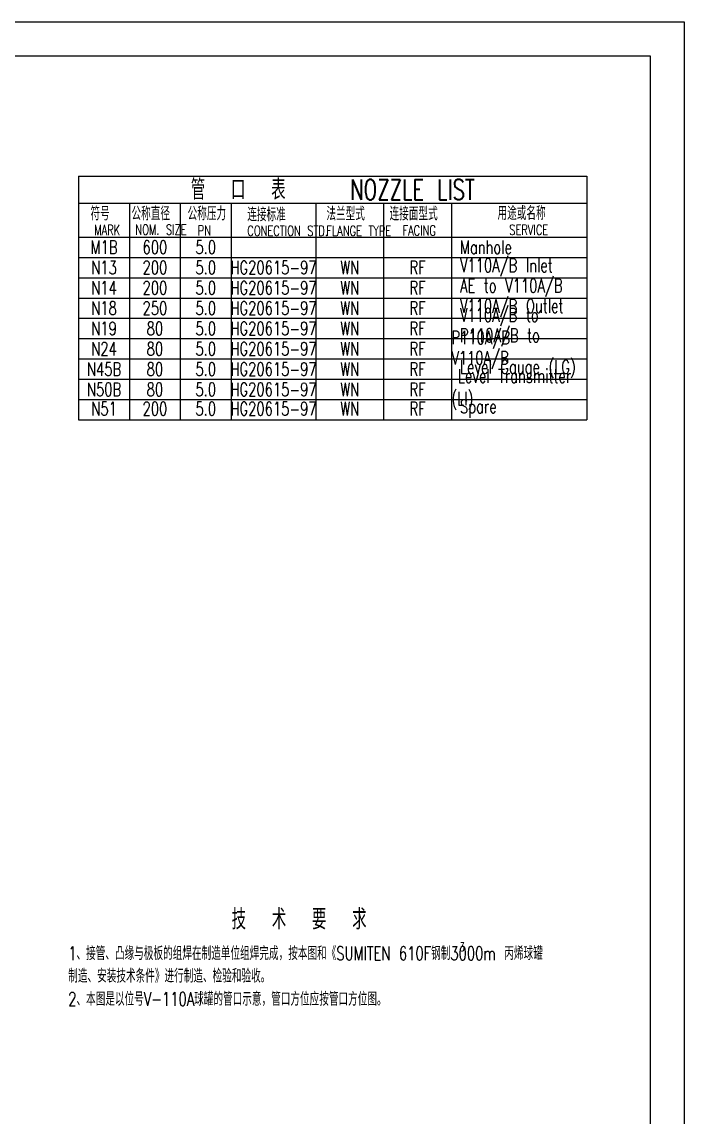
# Model space of a CAD drawing. Extents: x 14295 to 55529, y 90 to 48558.
# Drawn here: x 54328.6 to 54524, y 38811.7 to 39135.1 of the extents above; entities that cross this region are included whole.
import ezdxf

# ---------------------------------------------------------------- set-up
doc = ezdxf.new("R2010")
doc.units = 0
doc.header["$MEASUREMENT"] = 0
doc.layers.add('图层1', color=7, linetype='CONTINUOUS')
doc.layers.add('图层2', color=1, linetype='CONTINUOUS')
doc.styles.add('文字', font='txt.shx', dxfattribs={"width": 0.71, "bigfont": 'hzfs.shx'})

msp = doc.modelspace()

# ---------------------------------------------------------------- linework, layer by layer
at = {"layer": '图层1'}
for p, q in [((53707.983, 39125.053), (54513.983, 39125.053)), ((54513.983, 39125.053), (54513.983, 38551.053)), ((54345.313, 39089.538), (54495.313, 39089.538)), ((54345.313, 39089.538), (54345.313, 39017.538)), ((54495.313, 39089.538), (54495.313, 39071.538)), ((54345.313, 39081.538), (54495.313, 39081.538)), ((54495.313, 39071.538), (54495.313, 39017.538)), ((54345.313, 39017.538), (54495.313, 39017.538))]:
    msp.add_line(p, q, dxfattribs=at)
at = {"layer": '图层2'}
for p, q in [((53682.983, 39135.053), (54523.983, 39135.053)), ((54523.983, 39135.053), (54523.983, 38541.053)), ((54360.313, 39081.538), (54360.313, 39071.538)), ((54375.313, 39081.538), (54375.313, 39071.538)), ((54390.313, 39081.538), (54390.313, 39071.538)), ((54415.313, 39081.538), (54415.313, 39071.538)), ((54435.313, 39081.538), (54435.313, 39071.538)), ((54455.313, 39081.538), (54455.313, 39071.538)), ((54345.313, 39071.538), (54495.313, 39071.538)), ((54360.313, 39071.538), (54360.313, 39065.538)), ((54375.313, 39071.538), (54375.313, 39065.538)), ((54390.313, 39071.538), (54390.313, 39065.538)), ((54415.313, 39071.538), (54415.313, 39065.538)), ((54435.313, 39071.538), (54435.313, 39065.538)), ((54455.313, 39071.538), (54455.313, 39065.538)), ((54345.313, 39065.538), (54495.313, 39065.538)), ((54345.313, 39065.538), (54495.313, 39065.538)), ((54360.313, 39065.538), (54360.313, 39053.538)), ((54375.313, 39065.538), (54375.313, 39053.538)), ((54390.313, 39065.538), (54390.313, 39053.538)), ((54415.313, 39065.538), (54415.313, 39053.538)), ((54435.313, 39065.538), (54435.313, 39053.538)), ((54455.313, 39065.538), (54455.313, 39053.538)), ((54345.313, 39059.538), (54495.313, 39059.538)), ((54345.313, 39053.538), (54495.313, 39053.538)), ((54345.313, 39053.538), (54495.313, 39053.538)), ((54360.313, 39053.538), (54360.313, 39041.538)), ((54375.313, 39053.538), (54375.313, 39041.538)), ((54390.313, 39053.538), (54390.313, 39041.538)), ((54415.313, 39053.538), (54415.313, 39041.538)), ((54435.313, 39053.538), (54435.313, 39041.538)), ((54455.313, 39053.538), (54455.313, 39041.538)), ((54345.313, 39047.538), (54495.313, 39047.538)), ((54345.313, 39041.538), (54495.313, 39041.538)), ((54345.313, 39041.538), (54495.313, 39041.538)), ((54360.313, 39041.538), (54360.313, 39035.538)), ((54375.313, 39041.538), (54375.313, 39035.538)), ((54390.313, 39041.538), (54390.313, 39035.538)), ((54415.313, 39041.538), (54415.313, 39035.538)), ((54435.313, 39041.538), (54435.313, 39035.538)), ((54455.313, 39041.538), (54455.313, 39035.538)), ((54345.313, 39035.538), (54495.313, 39035.538)), ((54345.313, 39035.538), (54495.313, 39035.538)), ((54360.313, 39035.538), (54360.313, 39029.538)), ((54375.313, 39035.538), (54375.313, 39029.538)), ((54390.313, 39035.538), (54390.313, 39029.538)), ((54415.313, 39035.538), (54415.313, 39029.538)), ((54435.313, 39035.538), (54435.313, 39029.538)), ((54455.313, 39035.538), (54455.313, 39029.538)), ((54345.313, 39029.538), (54495.313, 39029.538)), ((54345.313, 39029.538), (54495.313, 39029.538)), ((54360.313, 39029.538), (54360.313, 39017.538)), ((54375.313, 39029.538), (54375.313, 39017.538)), ((54390.313, 39029.538), (54390.313, 39017.538)), ((54415.313, 39029.538), (54415.313, 39017.538)), ((54435.313, 39029.538), (54435.313, 39017.538)), ((54455.313, 39029.538), (54455.313, 39017.538)), ((54345.313, 39023.538), (54495.313, 39023.538))]:
    msp.add_line(p, q, dxfattribs=at)

# ---------------------------------------------------------------- texts
at = {"layer": '图层2', "style": '文字'}
for s, insert, char_height, width, attachment_point in [('管  口  表     NOZZLE LIST', (54420.313, 39085.538), 6, 150, 5), ('符号', (54348.798, 39080.464), 4, 822.2117, 1), ('公称直径', (54360.902, 39080.457), 4, 822.2117, 1), ('公称压力', (54377.463, 39080.457), 4, 820.70201, 1), ('连接标准', (54395.081, 39080.179), 4, 822.2117, 1), ('法兰型式', (54418.418, 39080.402), 4, 822.2117, 1), ('连接面型式', (54437.066, 39080.421), 4, 822.2117, 1), ('用途或名称', (54468.922, 39080.584), 4, 822.2117, 1), ('MARK', (54349.892, 39075.104), 3, 822.2117, 1), ('NOM. SIZE', (54362.037, 39075.221), 3, 822.2117, 1), ('PN', (54380.452, 39074.988), 3, 822.2117, 1), ('CONECTION STD.', (54395.081, 39074.857), 3, 822.2117, 1), ('FLANGE TYPE', (54418.418, 39074.847), 3, 822.2117, 1), ('FACING', (54440.887, 39074.973), 3, 822.2117, 1), ('SERVICE', (54472.386, 39075.144), 3, 822.2117, 1), ('M1B', (54352.813, 39068.538), 4, 15, 5), ('600', (54367.813, 39068.538), 4, 15, 5), ('5.0', (54382.813, 39068.538), 4, 15, 5), (' Manhole', (54455.313, 39068.538), 4, 40, 4), ('N13', (54352.813, 39062.538), 4, 15, 5), ('200', (54367.813, 39062.538), 4, 15, 5), ('5.0', (54382.813, 39062.538), 4, 15, 5), ('HG20615-97', (54402.813, 39062.538), 4, 25, 5), ('WN', (54425.313, 39062.538), 4, 20, 5), ('RF', (54445.313, 39062.538), 4, 20, 5), (' V110A/B Inlet', (54455.313, 39062.538), 4, 40, 4), ('N14', (54352.813, 39056.538), 4, 15, 5), ('200', (54367.813, 39056.538), 4, 15, 5), ('5.0', (54382.813, 39056.538), 4, 15, 5), ('HG20615-97', (54402.813, 39056.538), 4, 25, 5), ('WN', (54425.313, 39056.538), 4, 20, 5), ('RF', (54445.313, 39056.538), 4, 20, 5), (' AE to V110A/B', (54455.313, 39056.538), 4, 40, 4), (' V110A/B Outlet', (54455.313, 39050.538), 4, 40, 4), ('N18', (54352.813, 39050.538), 4, 15, 5), ('250', (54367.813, 39050.538), 4, 15, 5), ('5.0', (54382.813, 39050.538), 4, 15, 5), ('HG20615-97', (54402.813, 39050.538), 4, 25, 5), ('WN', (54425.313, 39050.538), 4, 20, 5), ('RF', (54445.313, 39050.538), 4, 20, 5), (' V110A/B to P110A/B', (54455.313, 39044.538), 4, 40, 4), ('N19', (54352.813, 39044.538), 4, 15, 5), ('80', (54367.813, 39044.538), 4, 15, 5), ('5.0', (54382.813, 39044.538), 4, 15, 5), ('HG20615-97', (54402.813, 39044.538), 4, 25, 5), ('WN', (54425.313, 39044.538), 4, 20, 5), ('RF', (54445.313, 39044.538), 4, 20, 5), (' P110A/B to V110A/B', (54455.313, 39038.538), 4, 40, 4), ('N24', (54352.813, 39038.538), 4, 15, 5), ('80', (54367.813, 39038.538), 4, 15, 5), ('5.0', (54382.813, 39038.538), 4, 15, 5), ('HG20615-97', (54402.813, 39038.538), 4, 25, 5), ('WN', (54425.313, 39038.538), 4, 20, 5), ('RF', (54445.313, 39038.538), 4, 20, 5), ('N45B', (54352.813, 39032.538), 4, 15, 5), ('80', (54367.813, 39032.538), 4, 15, 5), ('5.0', (54382.813, 39032.538), 4, 15, 5), ('HG20615-97', (54402.813, 39032.538), 4, 25, 5), ('WN', (54425.313, 39032.538), 4, 20, 5), ('RF', (54445.313, 39032.538), 4, 20, 5), (' Level Gauge (LG)', (54455.313, 39032.538), 4, 40, 4), (' \\H4;Level Transmitter (LI)', (54455.313, 39026.538), 3, 40, 4), ('N50B', (54352.813, 39026.538), 4, 15, 5), ('80', (54367.813, 39026.538), 4, 15, 5), ('5.0', (54382.813, 39026.538), 4, 15, 5), ('HG20615-97', (54402.813, 39026.538), 4, 25, 5), ('WN', (54425.313, 39026.538), 4, 20, 5), ('RF', (54445.313, 39026.538), 4, 20, 5), ('N51', (54352.813, 39020.847), 4, 15, 5), ('200', (54367.813, 39020.847), 4, 15, 5), ('5.0', (54382.813, 39020.847), 4, 15, 5), ('HG20615-97', (54402.813, 39020.847), 4, 25, 5), ('WN', (54425.313, 39020.847), 4, 20, 5), ('RF', (54445.313, 39020.847), 4, 20, 5), (' Spare', (54455.313, 39020.847), 4, 40, 4), ('技  术  要  求', (54390.464, 38873.109), 6, 42.40431, 1), ('3', (54458.489, 38861.957), 2.5, 10, 5), ('1、接管、凸缘与极板的组焊在制造单位组焊完成，按本图和《SUMITEN 610F钢制3000m 丙烯球罐制造、安装技术条件》进行制造、检验和验收。', (54342.232, 38862.064), 4, 140.27989, 1), ('2、本图是以位号V-110A球罐的管口示意，管口方位应按管口方位图。', (54342.232, 38848.574), 4, 140.2799, 1)]:
    msp.add_mtext(s, dxfattribs=dict(at, insert=insert, char_height=char_height, width=width, attachment_point=attachment_point))

doc.saveas('drawing.dxf')
